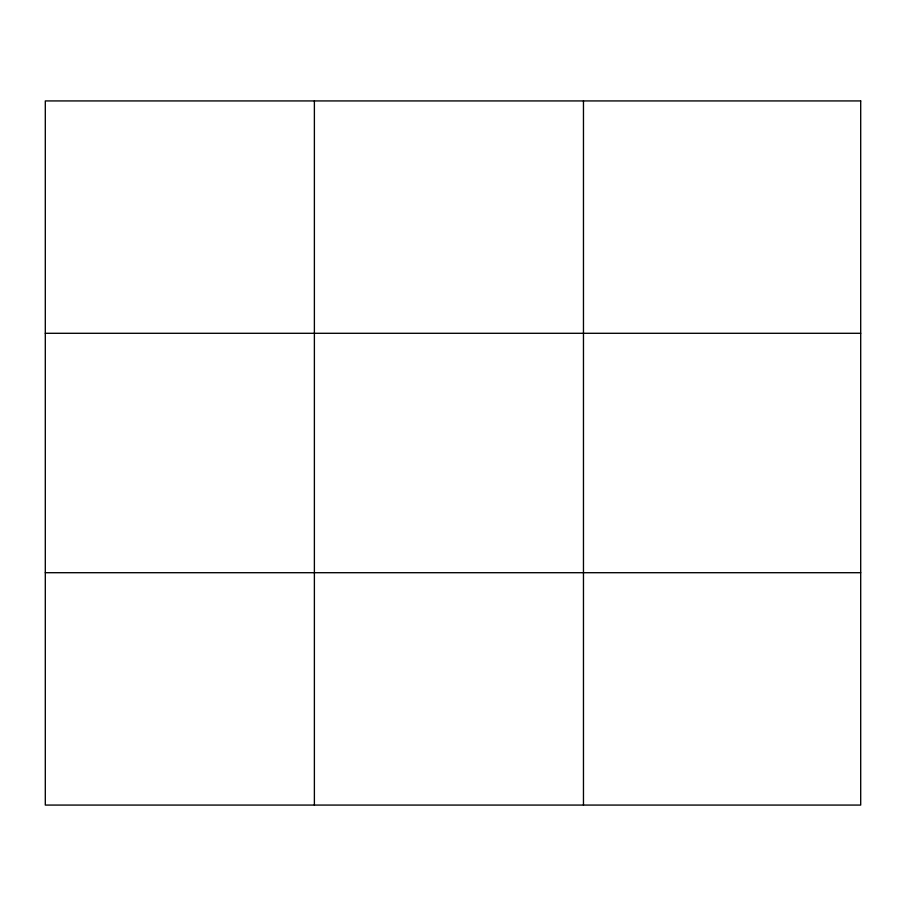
<?xml version="1.0" encoding="UTF-8"?>
<svg xmlns="http://www.w3.org/2000/svg" width="906" height="906" viewBox="0 0 906 906"><rect width="100%" height="100%" fill="white"/><g stroke="black" fill="none" stroke-linecap="round" stroke-linejoin="round"><path stroke-width="1.36" d="M314.382 100.928L314.382 805.072M583.464 100.928L583.464 805.072M45.3 333.295L860.7 333.295M45.3 572.705L860.7 572.705M860.7 100.928L860.7 805.072L45.3 805.072L45.3 100.928L860.7 100.928"/></g></svg>
